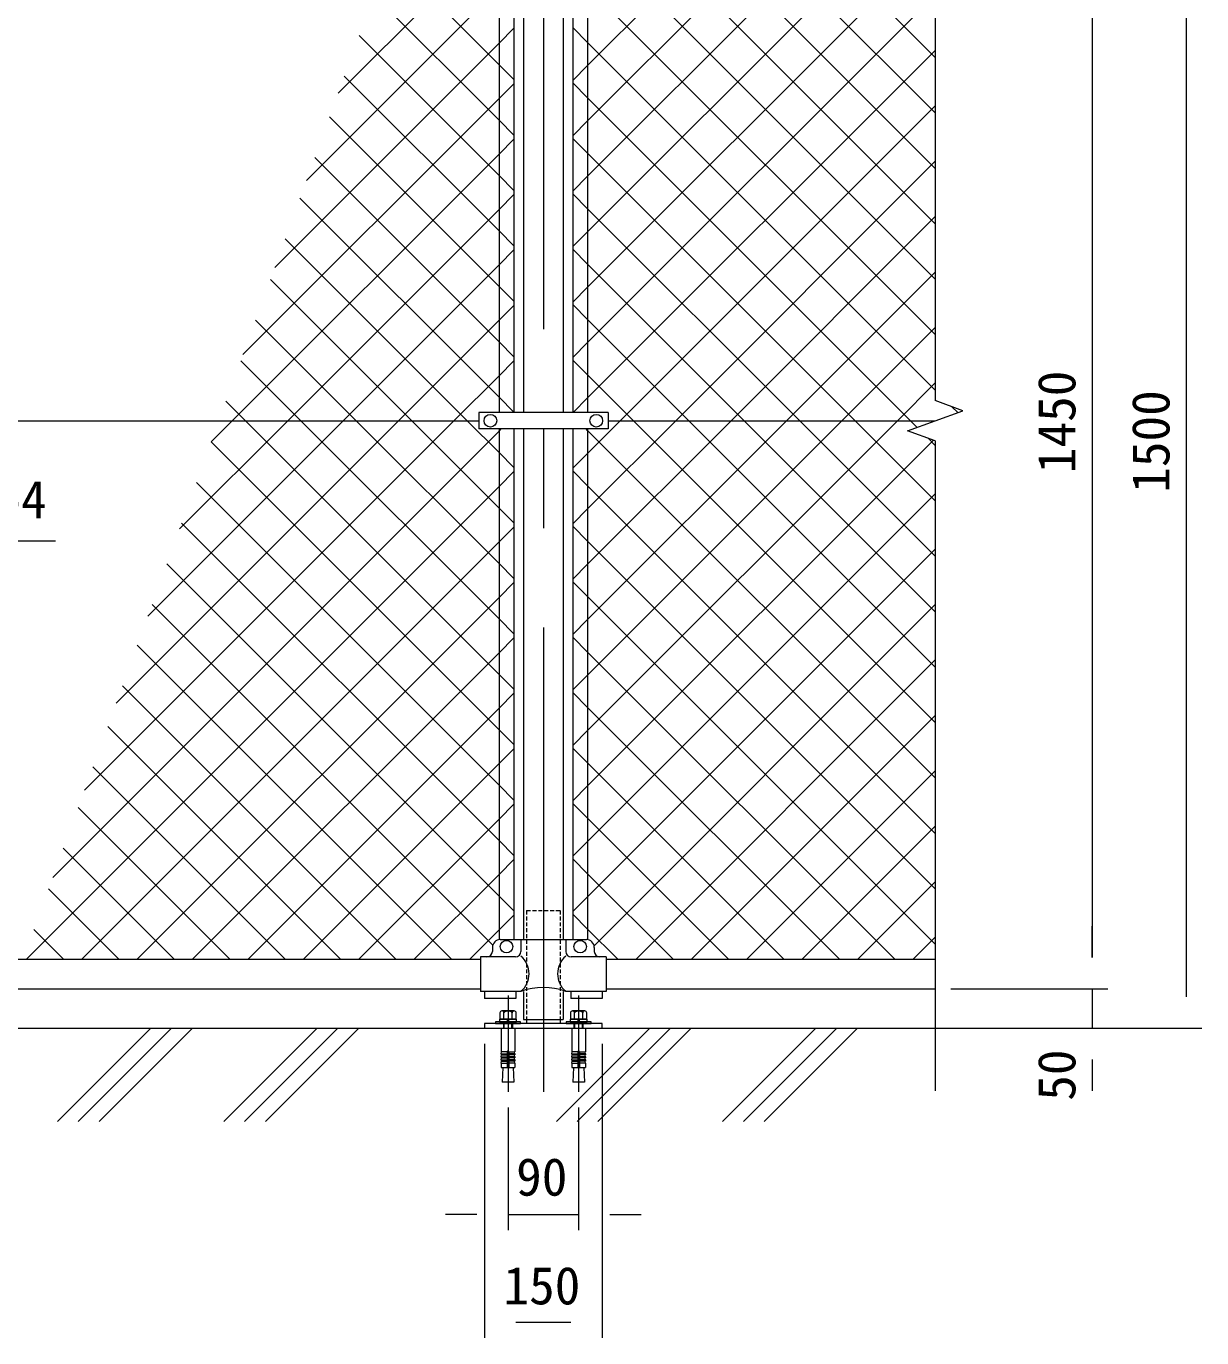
# Model space of a CAD drawing. Units: millimetres, scale not verified. Extents: x -4200 to 4200, y -2970 to 2970.
# Drawn here: x -2045 to -545, y 265 to 1938 of the extents above; entities that cross this region are included whole.
import ezdxf
from ezdxf.enums import TextEntityAlignment as Align

# ---------------------------------------------------------------- set-up
doc = ezdxf.new("R2010")
doc.units = ezdxf.units.MM
doc.header["$LTSCALE"] = 20
doc.linetypes.add('USER1', pattern=[50.8, 31.75, -6.35, 6.35, -6.35])
doc.linetypes.add('USER2', pattern=[0.375, 0.25, -0.125])
for name, color, linetype, lineweight in [('0-0_D-BMK', 2, 'USER1', 13), ('0-1_D-STR1', 1, 'Continuous', 18), ('0-2_D-STR-DIM', 7, 'Continuous', 9), ('0-5_D-STR3', 3, 'Continuous', 13), ('0-6_D-STR2', 7, 'Continuous', 9), ('0-7_D-STR-TXT', 7, 'Continuous', 9), ('0-9_D-BGD', 7, 'Continuous', 9), ('0-D_D-DCR-HCH', 7, 'Continuous', 9)]:
    doc.layers.add(name, color=color, linetype=linetype, lineweight=lineweight)
doc.styles.add('ＭＳ ゴシック', font='')
doc.styles.get('ＭＳ ゴシック').set_extended_font_data('MS Gothic')

msp = doc.modelspace()

# ---------------------------------------------------------------- linework, layer by layer
at = {"layer": '0-0_D-BMK'}
for p, q in [((-1384.97, 2187.06), (-1384.97, 578.6)), ((-1429.97, 701.6), (-1429.97, 578.6)), ((-1339.97, 701.6), (-1339.97, 578.6))]:
    msp.add_line(p, q, dxfattribs=at)
at = {"layer": '0-1_D-STR1'}
for p, q in [((-1410.37, 2097), (-1410.37, 1445.5)), ((-1359.57, 2097), (-1359.57, 1445.5)), ((-1410.37, 1424.5), (-1410.37, 773)), ((-1359.57, 1424.5), (-1359.57, 773)), ((-3304.97, 748), (-1464.97, 748)), ((-1304.97, 748), (-884.97, 748)), ((-3304.97, 710), (-1464.97, 710)), ((-1410.37, 707), (-1410.37, 671)), ((-1359.57, 707), (-1359.57, 671)), ((-1304.97, 710), (-884.97, 710)), ((-1410.37, 671), (-1359.57, 671))]:
    msp.add_line(p, q, dxfattribs=at)
at = {"layer": '0-2_D-STR-DIM'}
for p, q in [((-884.97, 2187.06), (-884.97, 1460.65)), ((-684.97, 2120), (-684.97, 750)), ((-564.97, 2120), (-564.97, 700)), ((-849.74, 1447.83), (-884.97, 1460.65)), ((-920.21, 1422.17), (-849.74, 1447.83)), ((-884.97, 1409.35), (-920.21, 1422.17)), ((-884.97, 1409.35), (-884.97, 580)), ((-684.97, 750), (-684.97, 790)), ((-864.97, 710), (-664.97, 710)), ((-864.97, 710), (-664.97, 710)), ((-684.97, 710), (-684.97, 660)), ((-1274.97, 660), (-544.97, 660)), ((-864.97, 660), (-664.97, 660)), ((-1459.97, 640), (-1459.97, 264.99)), ((-1309.97, 640), (-1309.97, 264.99)), ((-684.97, 620), (-684.97, 580)), ((-1429.97, 558.6), (-1429.97, 402.17)), ((-1339.97, 558.6), (-1339.97, 402.17)), ((-1469.97, 422.17), (-1509.97, 422.17)), ((-1429.97, 422.17), (-1339.97, 422.17)), ((-1299.97, 422.17), (-1259.97, 422.17)), ((-1419.97, 284.99), (-1349.97, 284.99))]:
    msp.add_line(p, q, dxfattribs=at)
at = {"layer": '0-5_D-STR3'}
for p, q in [((-1441.47, 2097), (-1441.47, 1445.5)), ((-1422.47, 2097), (-1422.47, 1445.5)), ((-1347.47, 2097), (-1347.47, 1445.5)), ((-1328.47, 2097), (-1328.47, 1445.5)), ((-1467.47, 1445.5), (-1467.47, 1424.5)), ((-1302.47, 1445.5), (-1467.47, 1445.5)), ((-1302.47, 1445.5), (-1302.47, 1424.5)), ((-3307.98, 1435), (-1467.47, 1435)), ((-1302.47, 1424.5), (-1467.47, 1424.5)), ((-1441.47, 1424.5), (-1441.47, 772.89)), ((-1422.47, 1424.5), (-1422.47, 773)), ((-1347.47, 1424.5), (-1347.47, 773)), ((-1328.47, 1424.5), (-1328.47, 772.89)), ((-1302.47, 1435), (-884.97, 1435)), ((-1439.97, 773), (-1329.97, 773)), ((-1413.52, 773), (-1413.52, 758)), ((-1356.42, 773), (-1356.42, 758)), ((-1449.97, 763), (-1449.97, 758)), ((-1319.97, 763), (-1319.97, 758)), ((-1464.97, 751), (-1464.97, 707)), ((-1420.52, 751), (-1464.97, 751)), ((-1304.97, 751), (-1349.42, 751)), ((-1304.97, 751), (-1304.97, 707)), ((-1413.52, 707), (-1464.97, 707)), ((-1459.97, 707), (-1459.97, 697.7)), ((-1419.97, 707), (-1419.97, 697.7)), ((-1304.97, 707), (-1356.42, 707)), ((-1349.97, 707), (-1349.97, 697.7)), ((-1309.97, 707), (-1309.97, 697.7)), ((-1419.97, 697.7), (-1459.97, 697.7)), ((-1309.97, 697.7), (-1349.97, 697.7)), ((-1406.32, 671), (-1406.32, 666)), ((-1363.62, 671), (-1363.62, 666)), ((-1438.62, 660), (-1421.32, 660)), ((-1348.62, 660), (-1331.32, 660))]:
    msp.add_line(p, q, dxfattribs=at)
at = {"layer": '0-5_D-STR3', "linetype": 'USER2'}
for p, q in [((-1406.32, 810), (-1406.32, 671)), ((-1406.32, 810), (-1363.62, 810)), ((-1363.62, 810), (-1363.62, 671))]:
    msp.add_line(p, q, dxfattribs=at)
at = {"layer": '0-5_D-STR3', "lineweight": 18}
for p, q in [((-1419.22, 671.3), (-1440.72, 671.3)), ((-1440.72, 671.3), (-1440.72, 668.3)), ((-1440.37, 679.6), (-1440.37, 671.3)), ((-1440.37, 671.3), (-1419.58, 671.3)), ((-1422.18, 682.1), (-1437.77, 682.1)), ((-1435.97, 682.1), (-1423.97, 682.1)), ((-1435.17, 671.3), (-1435.17, 679.6)), ((-1431.47, 671.3), (-1430.67, 668.3)), ((-1428.47, 668.3), (-1429.28, 671.3)), ((-1424.78, 671.3), (-1424.78, 679.6)), ((-1419.58, 671.3), (-1419.58, 679.6)), ((-1419.22, 668.3), (-1419.22, 671.3)), ((-1329.22, 671.3), (-1350.72, 671.3)), ((-1350.72, 671.3), (-1350.72, 668.3)), ((-1350.37, 679.6), (-1350.37, 671.3)), ((-1350.37, 671.3), (-1329.58, 671.3)), ((-1332.18, 682.1), (-1347.77, 682.1)), ((-1345.97, 682.1), (-1333.97, 682.1)), ((-1345.17, 671.3), (-1345.17, 679.6)), ((-1341.47, 671.3), (-1340.67, 668.3)), ((-1338.47, 668.3), (-1339.28, 671.3)), ((-1334.78, 671.3), (-1334.78, 679.6)), ((-1329.58, 671.3), (-1329.58, 679.6)), ((-1329.22, 668.3), (-1329.22, 671.3)), ((-1445.97, 668.3), (-1445.97, 666)), ((-1413.97, 668.3), (-1445.97, 668.3)), ((-1445.97, 666), (-1413.97, 666)), ((-1440.72, 668.3), (-1419.22, 668.3)), ((-1438.62, 660), (-1438.62, 629.96)), ((-1435.97, 666), (-1435.97, 660)), ((-1434.89, 660), (-1434.89, 666)), ((-1425.05, 660), (-1425.05, 666)), ((-1423.97, 660), (-1423.97, 666)), ((-1421.32, 660), (-1421.32, 629.96)), ((-1413.97, 666), (-1413.97, 668.3)), ((-1355.97, 668.3), (-1355.97, 666)), ((-1323.97, 668.3), (-1355.97, 668.3)), ((-1355.97, 666), (-1323.97, 666)), ((-1350.72, 668.3), (-1329.22, 668.3)), ((-1348.62, 660), (-1348.62, 629.96)), ((-1345.97, 666), (-1345.97, 660)), ((-1344.89, 660), (-1344.89, 666)), ((-1335.05, 660), (-1335.05, 666)), ((-1333.97, 660), (-1333.97, 666)), ((-1331.32, 660), (-1331.32, 629.96)), ((-1323.97, 666), (-1323.97, 668.3)), ((-1430.97, 629.96), (-1438.62, 629.96)), ((-1438.62, 627.46), (-1438.19, 629.92)), ((-1438.62, 627.46), (-1430.97, 627.46)), ((-1438.62, 627.46), (-1438.62, 625.96)), ((-1438.62, 625.96), (-1430.97, 625.96)), ((-1438.62, 623.46), (-1438.19, 625.92)), ((-1438.62, 623.46), (-1430.97, 623.46)), ((-1438.62, 623.46), (-1438.62, 621.96)), ((-1438.62, 621.96), (-1430.97, 621.96)), ((-1438.62, 619.46), (-1438.19, 621.92)), ((-1438.62, 619.46), (-1430.97, 619.46)), ((-1438.62, 619.46), (-1438.62, 617.96)), ((-1430.97, 629.96), (-1430.97, 610)), ((-1428.97, 629.96), (-1421.32, 629.96)), ((-1428.97, 629.96), (-1428.97, 610)), ((-1421.32, 627.46), (-1428.97, 627.46)), ((-1421.32, 625.96), (-1428.97, 625.96)), ((-1421.32, 623.46), (-1428.97, 623.46)), ((-1421.32, 621.96), (-1428.97, 621.96)), ((-1421.32, 619.46), (-1428.97, 619.46)), ((-1421.32, 627.46), (-1421.76, 629.92)), ((-1421.32, 623.46), (-1421.76, 625.92)), ((-1421.32, 619.46), (-1421.76, 621.92)), ((-1421.32, 627.46), (-1421.32, 625.96)), ((-1421.32, 623.46), (-1421.32, 621.96)), ((-1421.32, 619.46), (-1421.32, 617.96)), ((-1340.97, 629.96), (-1348.62, 629.96)), ((-1348.62, 627.46), (-1348.19, 629.92)), ((-1348.62, 627.46), (-1340.97, 627.46)), ((-1348.62, 627.46), (-1348.62, 625.96)), ((-1348.62, 625.96), (-1340.97, 625.96)), ((-1348.62, 623.46), (-1348.19, 625.92)), ((-1348.62, 623.46), (-1340.97, 623.46)), ((-1348.62, 623.46), (-1348.62, 621.96)), ((-1348.62, 621.96), (-1340.97, 621.96)), ((-1348.62, 619.46), (-1348.19, 621.92)), ((-1348.62, 619.46), (-1340.97, 619.46)), ((-1348.62, 619.46), (-1348.62, 617.96)), ((-1340.97, 629.96), (-1340.97, 610)), ((-1338.97, 629.96), (-1331.32, 629.96)), ((-1338.97, 629.96), (-1338.97, 610)), ((-1331.32, 627.46), (-1338.97, 627.46)), ((-1331.32, 625.96), (-1338.97, 625.96)), ((-1331.32, 623.46), (-1338.97, 623.46)), ((-1331.32, 621.96), (-1338.97, 621.96)), ((-1331.32, 619.46), (-1338.97, 619.46)), ((-1331.32, 627.46), (-1331.76, 629.92)), ((-1331.32, 623.46), (-1331.76, 625.92)), ((-1331.32, 619.46), (-1331.76, 621.92)), ((-1331.32, 627.46), (-1331.32, 625.96)), ((-1331.32, 623.46), (-1331.32, 621.96)), ((-1331.32, 619.46), (-1331.32, 617.96)), ((-1438.62, 615.5), (-1438.19, 617.96)), ((-1438.62, 617.96), (-1430.97, 617.96)), ((-1438.62, 615.5), (-1430.97, 615.5)), ((-1438.62, 615.5), (-1438.62, 610)), ((-1438.62, 610), (-1421.32, 610)), ((-1436.47, 610), (-1437.55, 590.9)), ((-1421.32, 617.96), (-1428.97, 617.96)), ((-1421.32, 615.5), (-1428.97, 615.5)), ((-1423.48, 610), (-1422.4, 590.9)), ((-1421.32, 615.5), (-1421.76, 617.96)), ((-1421.32, 615.5), (-1421.32, 610)), ((-1348.62, 615.5), (-1348.19, 617.96)), ((-1348.62, 617.96), (-1340.97, 617.96)), ((-1348.62, 615.5), (-1340.97, 615.5)), ((-1348.62, 615.5), (-1348.62, 610)), ((-1348.62, 610), (-1331.32, 610)), ((-1346.47, 610), (-1347.55, 590.9)), ((-1331.32, 617.96), (-1338.97, 617.96)), ((-1331.32, 615.5), (-1338.97, 615.5)), ((-1333.48, 610), (-1332.4, 590.9)), ((-1331.32, 615.5), (-1331.76, 617.96)), ((-1331.32, 615.5), (-1331.32, 610)), ((-1422.4, 590.9), (-1437.55, 590.9)), ((-1332.4, 590.9), (-1347.55, 590.9))]:
    msp.add_line(p, q, dxfattribs=at)
at = {"layer": '0-5_D-STR3'}
msp.add_lwpolyline([(-1459.97, 660), (-1309.97, 660), (-1309.97, 666), (-1459.97, 666)], close=True, dxfattribs=at)
for centre in [(-1452.47, 1435), (-1317.47, 1435), (-1431.97, 764), (-1337.97, 764)]:
    msp.add_circle(centre, 8, dxfattribs=at)
for centre, radius, start, end in [((-1439.97, 763), 10, 90, 180), ((-1329.97, 763), 10, 0, 90), ((-1456.97, 758), 7, 270, 0), ((-1420.52, 758), 7, 270, 0), ((-1349.42, 758), 7, 180, 270), ((-1312.97, 758), 7, 180, 270), ((-1432.65, 729.44), 29.48, 310.4464, 49.5536), ((-1337.3, 729.44), 29.48, 130.4464, 229.5536), ((-1384.97, 626.51), 85.4, 70.46947, 109.53053)]:
    msp.add_arc(centre, radius, start, end, dxfattribs=at)
at = {"layer": '0-5_D-STR3', "lineweight": 18}
for centre, radius, start, end in [((-1437.77, 679.5), 2.6, 2.20423, 177.79577), ((-1429.97, 675.45), 6.65, 38.61324, 141.38676), ((-1422.18, 679.5), 2.6, 2.20423, 177.79577), ((-1347.77, 679.5), 2.6, 2.20423, 177.79577), ((-1339.97, 675.45), 6.65, 38.61324, 141.38676), ((-1332.18, 679.5), 2.6, 2.20423, 177.79577), ((-1429.97, 629.96), 1, 0, 180), ((-1339.97, 629.96), 1, 0, 180)]:
    msp.add_arc(centre, radius, start, end, dxfattribs=at)
at = {"layer": '0-6_D-STR2'}
for p, q in [((-1328.47, 1888.33), (-1094.8, 2122)), ((-1328.47, 1817.62), (-1024.09, 2122)), ((-1328.47, 1746.91), (-953.38, 2122)), ((-1328.47, 1676.2), (-884.97, 2119.7)), ((-884.97, 1686.33), (-1316.91, 2118.27)), ((-884.97, 1757.04), (-1249.93, 2122)), ((-884.97, 1827.75), (-1179.22, 2122)), ((-884.97, 1898.46), (-1108.51, 2122)), ((-884.97, 1615.62), (-1328.47, 2059.12)), ((-1646.75, 1852.89), (-1441.47, 2058.17)), ((-1328.47, 1605.49), (-884.97, 2048.99)), ((-1441.47, 1889.28), (-1582.27, 2030.07)), ((-1687.22, 1741.72), (-1441.47, 1987.46)), ((-1441.47, 1818.57), (-1601.13, 1978.23)), ((-884.97, 1544.91), (-1328.47, 1988.41)), ((-1328.47, 1534.77), (-884.97, 1978.27)), ((-1441.47, 1747.86), (-1620, 1926.39)), ((-1441.47, 1916.75), (-1422.47, 1935.75)), ((-1727.68, 1630.54), (-1441.47, 1916.75)), ((-1441.47, 1677.15), (-1638.87, 1874.54)), ((-1422.47, 1870.28), (-1441.47, 1889.28)), ((-1347.47, 1869.33), (-1328.47, 1888.33)), ((-1441.47, 1846.04), (-1422.47, 1865.04)), ((-1768.15, 1519.37), (-1441.47, 1846.04)), ((-1286.83, 1435), (-884.97, 1836.85)), ((-1441.47, 1606.44), (-1657.74, 1822.7)), ((-1422.47, 1799.57), (-1441.47, 1818.57)), ((-1347.47, 1798.62), (-1328.47, 1817.62)), ((-1441.47, 1775.33), (-1422.47, 1794.33)), ((-1328.47, 1776.28), (-1347.47, 1795.28)), ((-1781.8, 1435), (-1441.47, 1775.33)), ((-987.19, 1435), (-1328.47, 1776.28)), ((-1441.47, 1535.73), (-1676.61, 1770.86)), ((-1216.12, 1435), (-884.97, 1766.14)), ((-1422.47, 1728.86), (-1441.47, 1747.86)), ((-1347.47, 1727.91), (-1328.47, 1746.91)), ((-1441.47, 1704.62), (-1422.47, 1723.62)), ((-1328.47, 1705.57), (-1347.47, 1724.57)), ((-1441.47, 1465.02), (-1695.48, 1719.02)), ((-1711.09, 1435), (-1441.47, 1704.62)), ((-1057.91, 1435), (-1328.47, 1705.57)), ((-1145.41, 1435), (-884.97, 1695.43)), ((-1422.47, 1658.15), (-1441.47, 1677.15)), ((-1347.47, 1657.2), (-1328.47, 1676.2)), ((-1482.17, 1435), (-1714.35, 1667.18)), ((-1441.47, 1633.91), (-1422.47, 1652.91)), ((-1328.47, 1634.86), (-1347.47, 1653.86)), ((-1640.38, 1435), (-1441.47, 1633.91)), ((-1128.62, 1435), (-1328.47, 1634.86)), ((-1074.7, 1435), (-884.97, 1624.72)), ((-1552.88, 1435), (-1733.22, 1615.34)), ((-1422.47, 1587.44), (-1441.47, 1606.44)), ((-1347.47, 1586.49), (-1328.47, 1605.49)), ((-1441.47, 1563.2), (-1422.47, 1582.2)), ((-1328.47, 1564.15), (-1347.47, 1583.15)), ((-1623.59, 1435), (-1752.09, 1563.49)), ((-1569.67, 1435), (-1441.47, 1563.2)), ((-1199.33, 1435), (-1328.47, 1564.15)), ((-1003.99, 1435), (-884.97, 1554.01)), ((-1422.47, 1516.73), (-1441.47, 1535.73)), ((-1347.47, 1515.77), (-1328.47, 1534.77)), ((-1694.3, 1435), (-1770.95, 1511.65)), ((-1441.47, 1492.49), (-1422.47, 1511.49)), ((-1328.47, 1493.44), (-1347.47, 1512.44)), ((-1498.96, 1435), (-1441.47, 1492.49)), ((-1270.04, 1435), (-1328.47, 1493.44)), ((-933.28, 1435), (-884.97, 1483.3)), ((-1765.01, 1435), (-1789.82, 1459.81)), ((-1422.47, 1446.02), (-1441.47, 1465.02)), ((-856.23, 1445.46), (-863.67, 1452.9)), ((-849.74, 1447.82), (-849.74, 1447.83)), ((-1970.47, 963.49), (-1498.96, 1435)), ((-1930, 1074.67), (-1569.67, 1435)), ((-1889.54, 1185.84), (-1640.38, 1435)), ((-1849.07, 1297.02), (-1711.09, 1435)), ((-1808.61, 1408.19), (-1781.8, 1435)), ((-1441.47, 1111.46), (-1765.01, 1435)), ((-1441.47, 1182.17), (-1694.3, 1435)), ((-1441.47, 1252.88), (-1623.59, 1435)), ((-1441.47, 1323.59), (-1552.88, 1435)), ((-1441.47, 1394.3), (-1482.17, 1435)), ((-1328.47, 1393.35), (-1286.83, 1435)), ((-1328.47, 1322.64), (-1216.12, 1435)), ((-1328.47, 1251.93), (-1145.41, 1435)), ((-1328.47, 1181.22), (-1074.7, 1435)), ((-1328.47, 1110.51), (-1003.99, 1435)), ((-1328.47, 1039.8), (-933.28, 1435)), ((-884.97, 1049.94), (-1270.04, 1435)), ((-884.97, 1120.65), (-1199.33, 1435)), ((-884.97, 1191.36), (-1128.62, 1435)), ((-884.97, 1262.07), (-1057.91, 1435)), ((-884.97, 1332.78), (-987.19, 1435)), ((-1441.47, 1040.75), (-1808.69, 1407.97)), ((-884.97, 1403.49), (-894.18, 1412.7)), ((-1422.47, 1375.3), (-1441.47, 1394.3)), ((-1347.47, 1374.35), (-1328.47, 1393.35)), ((-1441.47, 970.04), (-1827.56, 1356.13)), ((-1441.47, 1351.06), (-1422.47, 1370.06)), ((-1328.47, 1352.02), (-1347.47, 1371.02)), ((-2044.54, 748), (-1441.47, 1351.06)), ((-884.97, 908.52), (-1328.47, 1352.02)), ((-1328.47, 898.38), (-884.97, 1341.88)), ((-1422.47, 1304.59), (-1441.47, 1323.59)), ((-1347.47, 1303.64), (-1328.47, 1322.64)), ((-1441.47, 899.33), (-1846.43, 1304.28)), ((-1441.47, 1280.35), (-1422.47, 1299.35)), ((-1328.47, 1281.3), (-1347.47, 1300.3)), ((-1973.83, 748), (-1441.47, 1280.35)), ((-884.97, 837.8), (-1328.47, 1281.3)), ((-1328.47, 827.67), (-884.97, 1271.17)), ((-1441.47, 828.62), (-1865.3, 1252.44)), ((-1422.47, 1233.88), (-1441.47, 1252.88)), ((-1347.47, 1232.93), (-1328.47, 1251.93)), ((-1441.47, 1209.64), (-1422.47, 1228.64)), ((-1328.47, 1210.59), (-1347.47, 1229.59)), ((-1903.12, 748), (-1441.47, 1209.64)), ((-884.97, 767.09), (-1328.47, 1210.59)), ((-1449.51, 765.95), (-1884.17, 1200.6)), ((-1320.25, 765.19), (-884.97, 1200.46)), ((-1422.47, 1163.17), (-1441.47, 1182.17)), ((-1347.47, 1162.22), (-1328.47, 1181.22)), ((-1441.47, 1138.93), (-1422.47, 1157.93)), ((-1328.47, 1139.88), (-1347.47, 1158.88)), ((-1502.28, 748), (-1903.04, 1148.76)), ((-1832.41, 748), (-1441.47, 1138.93)), ((-936.59, 748), (-1328.47, 1139.88)), ((-1266.72, 748), (-884.97, 1129.75)), ((-1422.47, 1092.46), (-1441.47, 1111.46)), ((-1347.47, 1091.51), (-1328.47, 1110.51)), ((-1572.99, 748), (-1921.9, 1096.92)), ((-1328.47, 1069.17), (-1347.47, 1088.17)), ((-1441.47, 1068.22), (-1422.47, 1087.22)), ((-1761.7, 748), (-1441.47, 1068.22)), ((-1007.3, 748), (-1328.47, 1069.17)), ((-1196.01, 748), (-884.97, 1059.04)), ((-1643.7, 748), (-1940.77, 1045.08)), ((-1422.47, 1021.75), (-1441.47, 1040.75)), ((-1347.47, 1020.8), (-1328.47, 1039.8)), ((-1441.47, 997.51), (-1422.47, 1016.51)), ((-1328.47, 998.46), (-1347.47, 1017.46)), ((-1714.41, 748), (-1959.64, 993.23)), ((-1690.99, 748), (-1441.47, 997.51)), ((-1078.01, 748), (-1328.47, 998.46)), ((-1125.3, 748), (-884.97, 988.33)), ((-1422.47, 951.04), (-1441.47, 970.04)), ((-1785.12, 748), (-1978.51, 941.39)), ((-1441.47, 926.8), (-1422.47, 945.8)), ((-1328.47, 927.75), (-1347.47, 946.75)), ((-1620.27, 748), (-1441.47, 926.8)), ((-1148.72, 748), (-1328.47, 927.75)), ((-1054.59, 748), (-884.97, 917.61)), ((-1855.83, 748), (-1997.38, 889.55)), ((-1422.47, 880.33), (-1441.47, 899.33)), ((-1347.47, 879.38), (-1328.47, 898.38)), ((-1441.47, 856.09), (-1422.47, 875.09)), ((-1328.47, 857.04), (-1347.47, 876.04)), ((-1549.56, 748), (-1441.47, 856.09)), ((-1219.43, 748), (-1328.47, 857.04)), ((-1926.54, 748), (-2016.25, 837.71)), ((-983.88, 748), (-884.97, 846.9)), ((-1422.47, 809.62), (-1441.47, 828.62)), ((-1347.47, 808.67), (-1328.47, 827.67)), ((-1441.47, 785.38), (-1422.47, 804.38)), ((-1328.47, 786.33), (-1347.47, 805.33)), ((-1997.25, 748), (-2035.12, 785.87)), ((-1478.85, 748), (-1441.47, 785.38)), ((-1290.14, 748), (-1328.47, 786.33)), ((-913.17, 748), (-884.97, 776.19))]:
    msp.add_line(p, q, dxfattribs=at)
for points in [[(-884.97, 1474.2), (-1328.47, 1917.7), (-1347.47, 1936.7)], [(-1347.04, 1445.5), (-1328.47, 1464.06), (-884.97, 1907.56)], [(-908.08, 1426.59), (-916.48, 1435), (-1328.47, 1846.99), (-1347.47, 1865.99)], [(-2010.93, 852.32), (-1441.47, 1421.77), (-1438.75, 1424.5)], [(-884.97, 979.23), (-1328.47, 1422.73), (-1330.25, 1424.5)], [(-1347.47, 950.09), (-1328.47, 969.09), (-887.35, 1410.21)]]:
    msp.add_lwpolyline(points, dxfattribs=at)
at = {"layer": '0-7_D-STR-TXT'}
msp.add_lwpolyline([(-2007.31, 1281.37), (-2318.64, 1281.37), (-2366.73, 1433.09)], dxfattribs=at)
at = {"layer": '0-9_D-BGD'}
msp.add_line((-3709.97, 660), (-884.97, 660), dxfattribs=at)
at = {"layer": '0-D_D-DCR-HCH'}
for p, q in [((-2004.78, 540.94), (-1885.71, 660)), ((-1978.26, 540.94), (-1859.2, 660)), ((-1951.74, 540.94), (-1832.68, 660)), ((-1792.64, 540.94), (-1673.58, 660)), ((-1766.13, 540.94), (-1647.07, 660)), ((-1739.61, 540.94), (-1620.55, 660)), ((-1368.38, 540.94), (-1249.32, 660)), ((-1341.86, 540.94), (-1222.8, 660)), ((-1315.35, 540.94), (-1196.29, 660)), ((-1156.25, 540.94), (-1037.19, 660)), ((-1129.73, 540.94), (-1010.67, 660)), ((-1103.22, 540.94), (-984.15, 660))]:
    msp.add_line(p, q, dxfattribs=at)

# ---------------------------------------------------------------- texts
at = {"layer": '0-2_D-STR-DIM', "style": 'ＭＳ ゴシック'}
for s, p in [('1450', (-691.72, 1368.1)), ('1500', (-571.72, 1343.1)), ('50', (-691.72, 567.37))]:
    msp.add_text(s, height=48.09, rotation=90, dxfattribs=at).set_placement(p, align=Align.BOTTOM_LEFT)
for s, p in [('90', (-1419.72, 431.84)), ('150', (-1435.9, 293.13))]:
    msp.add_text(s, height=48.09, dxfattribs=at).set_placement(p, align=Align.BOTTOM_LEFT)
at = {"layer": '0-7_D-STR-TXT', "style": 'ＭＳ ゴシック'}
msp.add_text('鉄線 φ4', height=48.09, dxfattribs=at).set_placement((-2264.92, 1296.24), align=Align.BOTTOM_LEFT)

doc.saveas('drawing.dxf')
